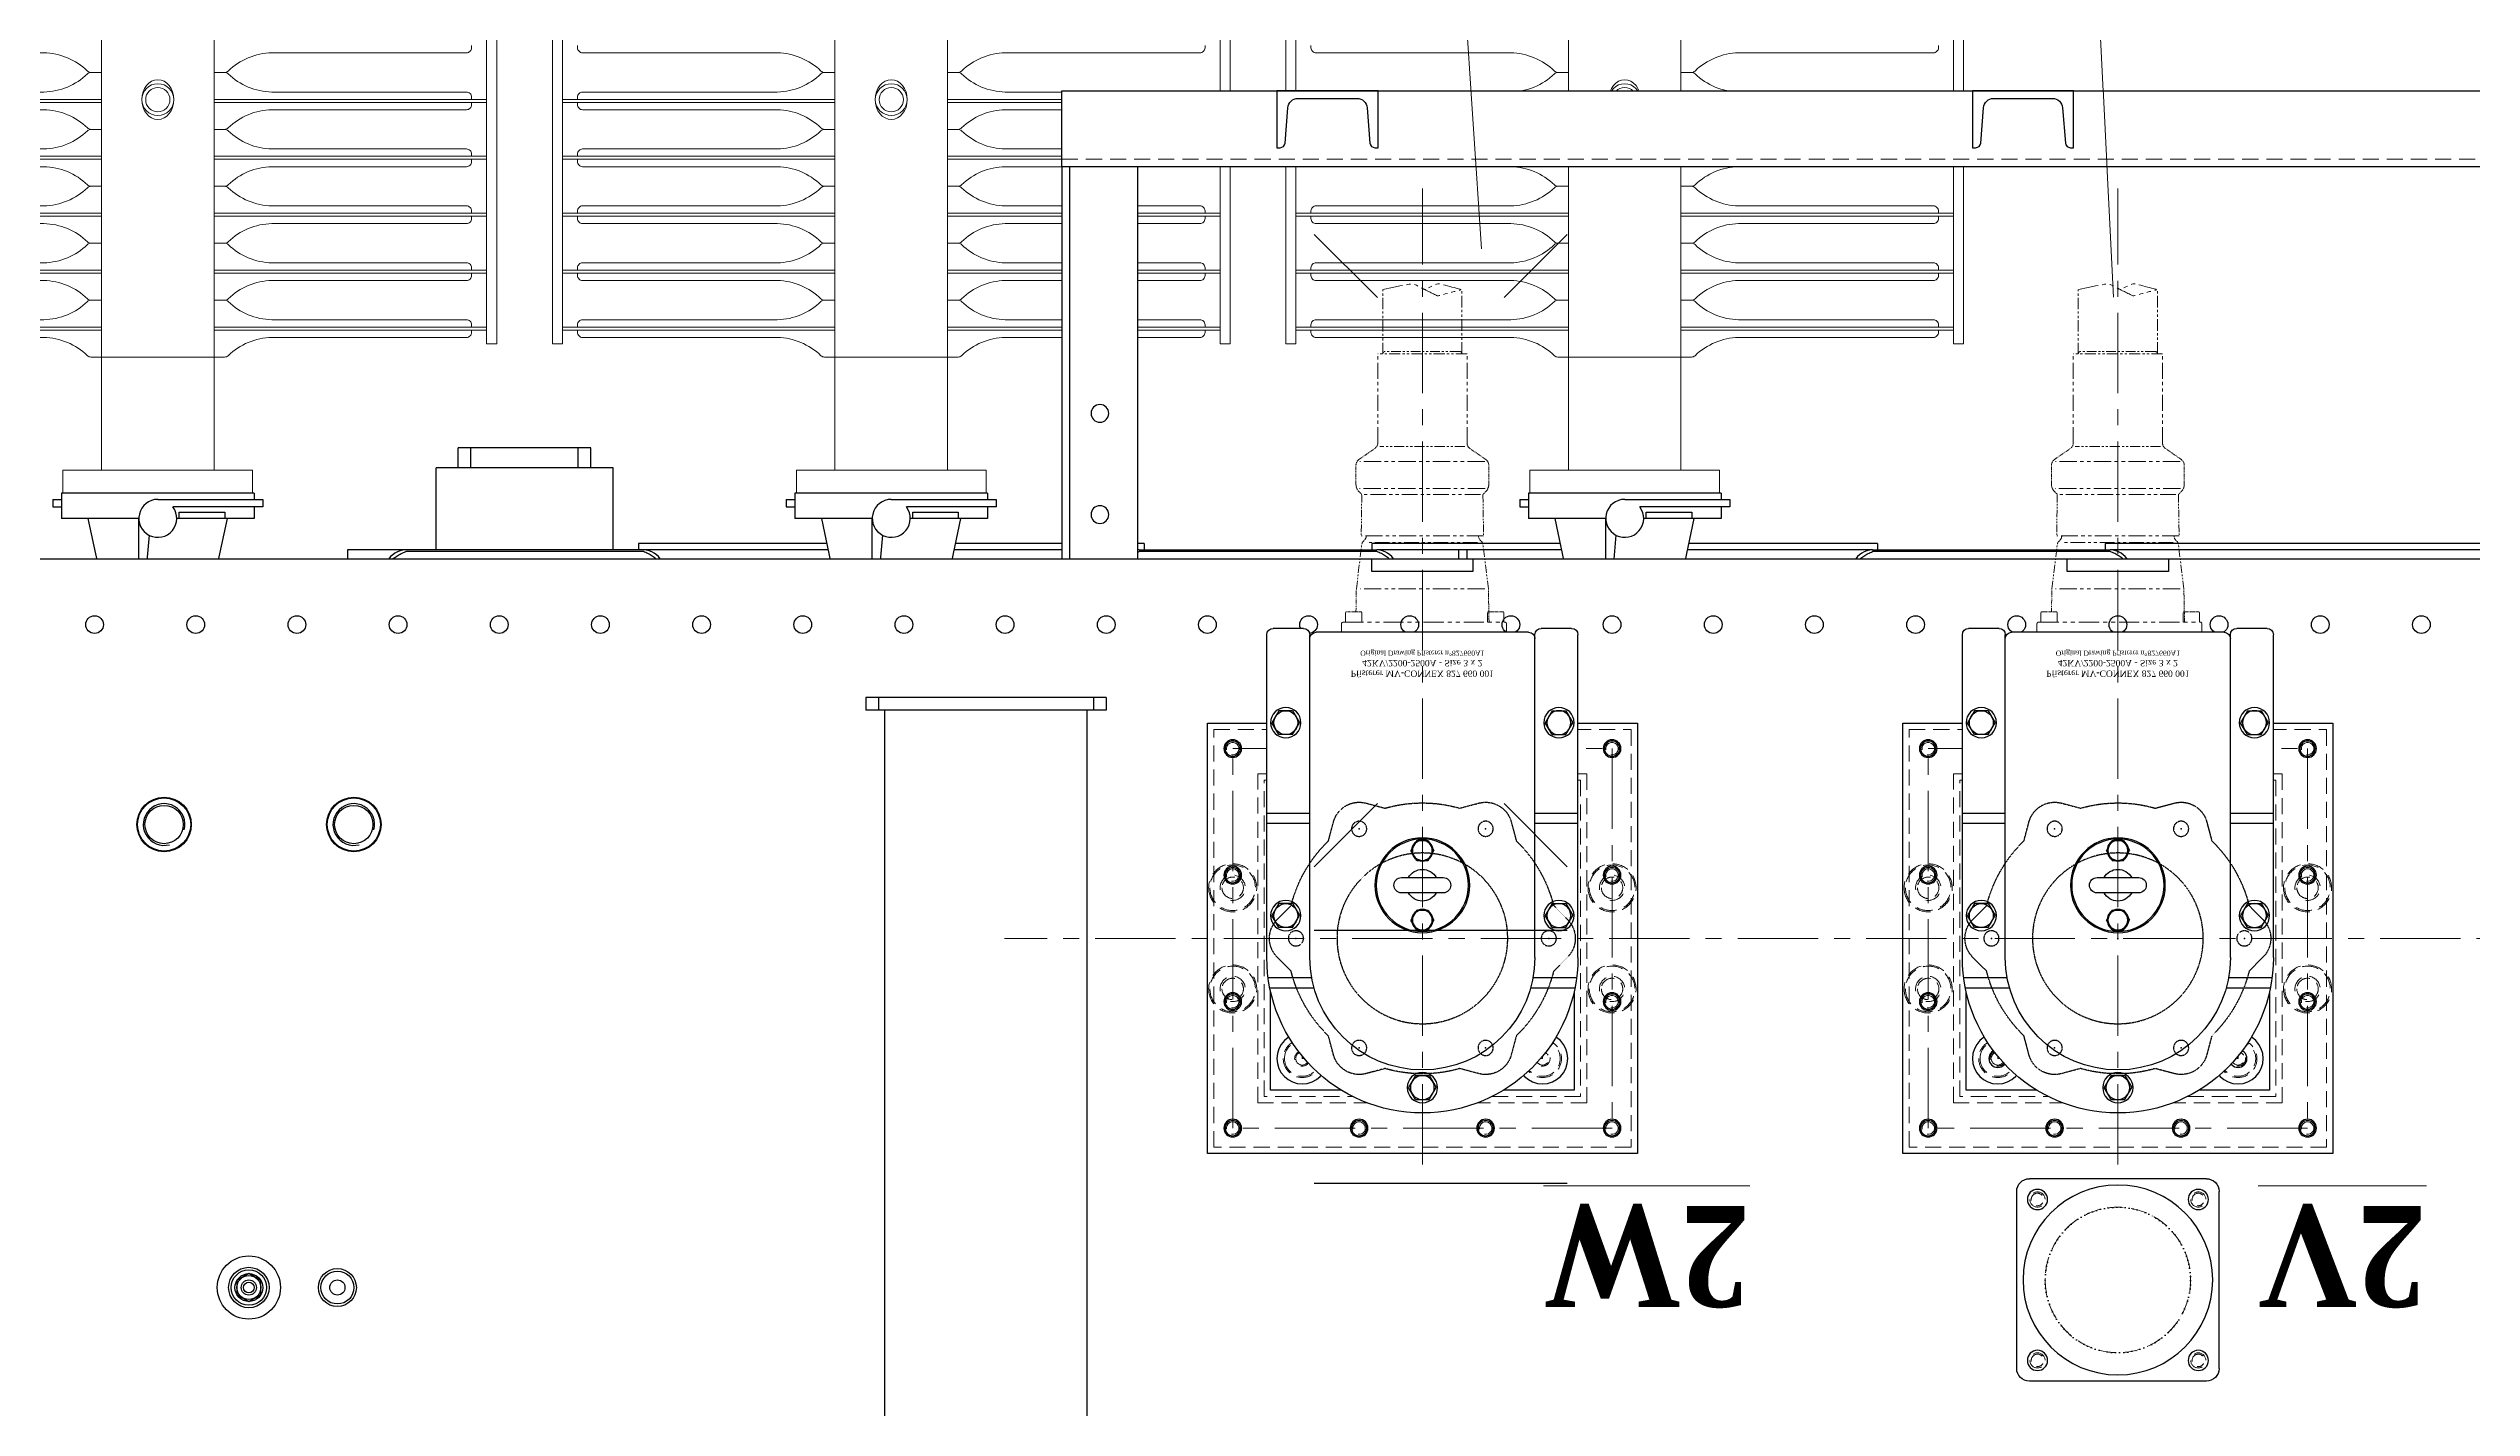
# Model space of a CAD drawing. Header units: inches. Extents: x -406115 to -363140, y -27318 to 35879.
# Drawn here: x -379755 to -377839, y 8743 to 9817 of the extents above; entities that cross this region are included whole.
import ezdxf

# ---------------------------------------------------------------- set-up
doc = ezdxf.new("R2010")
doc.units = ezdxf.units.IN
doc.header["$MEASUREMENT"] = 0
doc.set_wipeout_variables(frame=1)
doc.header["$PDSIZE"] = 5
for name, pattern in [('CENTROX2', [101.6, 63.5, -12.7, 12.7, -12.7]), ('DASHEDX2', [1.5, 1, -0.5]), ('FANTASMA2', [31.75, 15.875, -3.175, 3.175, -3.175, 3.175, -3.175]), ('NASCOSTA', [0.375, 0.25, -0.125]), ('NASCOSTAX2', [19.05, 12.7, -6.35]), ('PUNTO2', [3.175, 0, -3.175])]:
    doc.linetypes.add(name, pattern=pattern)
for name, color, linetype in [('Accessori', 191, 'Continuous'), ('Isolatori BT', 201, 'Continuous'), ('PSZ_Coperchio', 4, 'Continuous'), ('PSZ_Fittings', 210, 'Continuous'), ('STD_Cassa', 7, 'Continuous'), ('STD_Coperchio', 2, 'Continuous')]:
    doc.layers.add(name, color=color, linetype=linetype)
for name, color, linetype, lineweight in [('Assi BT', 190, 'CENTROX2', 5), ('Assi Coperchio', 21, 'CENTROX2', 5), ('Chenar', 7, 'Continuous', 30), ('N_Coperchio', 3, 'NASCOSTAX2', 13), ('N_Fittings', 3, 'NASCOSTAX2', 13), ('N_TA', 41, 'NASCOSTAX2', 13), ('Quote', 3, 'Continuous', 9), ('Radiatori', 140, 'Continuous', 13)]:
    doc.layers.add(name, color=color, linetype=linetype, lineweight=lineweight)
doc.layers.add('Construction', color=252, linetype='Continuous', plot=False)
doc.layers.add('Woods', color=36, linetype='Continuous', plot=False)
doc.styles.add('Accesories List', font='romans.shx', dxfattribs={"width": 0.9})
doc.styles.get("Standard").update_dxf_attribs({"font": 'ARIALN.TTF'})

# ---------------------------------------------------------------- blocks, each defined once
blk = doc.blocks.new('*U234')
for p, q in [((0, -75), (0, 75)), ((0, 75), (18, 75)), ((18, -75), (18, 75)), ((18, 44.5), (1547.5, 44.5)), ((107.5, -44.5), (107.5, 44.5)), ((1547.5, -44.5), (18, -44.5)), ((18, -75), (0, -75))]:
    blk.add_line(p, q)
for points in [[(118, 260), (1537, 260), (1537, 268), (118, 268)], [(118, -260), (1537, -260), (1537, -268), (118, -268)]]:
    blk.add_lwpolyline(points, close=True)
for points in [[(128.8, 44.5), (128.8, 260), (131.2, 260), (131.2, 44.5)], [(173.8, 44.5), (173.8, 260), (176.2, 260), (176.2, 44.5)], [(218.8, 44.5), (218.8, 260), (221.2, 260), (221.2, 44.5)], [(263.8, 44.5), (263.8, 260), (266.2, 260), (266.2, 44.5)], [(308.8, 44.5), (308.8, 260), (311.2, 260), (311.2, 44.5)], [(128.8, -44.5), (128.8, -260), (131.2, -260), (131.2, -44.5)], [(173.8, -44.5), (173.8, -260), (176.2, -260), (176.2, -44.5)], [(218.8, -44.5), (218.8, -260), (221.2, -260), (221.2, -44.5)], [(263.8, -44.5), (263.8, -260), (266.2, -260), (266.2, -44.5)], [(308.8, -44.5), (308.8, -260), (311.2, -260), (311.2, -44.5)]]:
    blk.add_lwpolyline(points)
for points in [[(107.5, 44.5), (107.5, 52.8, -0.194653), (108.6, 55.6, 0.189044), (123, 90.1), (123, 244.1, -0.414214), (127, 248.1), (128.8, 248.1)], [(152.5, 44.5), (152.5, 52.8, 0.194653), (151.4, 55.6, -0.189044), (137, 90.1), (137, 244.1, 0.414214), (133, 248.1), (131.2, 248.1)], [(152.5, 44.5), (152.5, 52.8, -0.194653), (153.6, 55.6, 0.189044), (168, 90.1), (168, 244.1, -0.414214), (172, 248.1), (173.8, 248.1)], [(197.5, 44.5), (197.5, 52.8, 0.194653), (196.4, 55.6, -0.189044), (182, 90.1), (182, 244.1, 0.414214), (178, 248.1), (176.2, 248.1)], [(197.5, 44.5), (197.5, 52.8, -0.194653), (198.6, 55.6, 0.189044), (213, 90.1), (213, 244.1, -0.414214), (217, 248.1), (218.8, 248.1)], [(242.5, 44.5), (242.5, 52.8, 0.194653), (241.4, 55.6, -0.189044), (227, 90.1), (227, 244.1, 0.414214), (223, 248.1), (221.2, 248.1)], [(242.5, 44.5), (242.5, 52.8, -0.194653), (243.6, 55.6, 0.189044), (258, 90.1), (258, 244.1, -0.414214), (262, 248.1), (263.8, 248.1)], [(287.5, 44.5), (287.5, 52.8, 0.194653), (286.4, 55.6, -0.189044), (272, 90.1), (272, 244.1, 0.414214), (268, 248.1), (266.2, 248.1)], [(287.5, 44.5), (287.5, 52.8, -0.194653), (288.6, 55.6, 0.189044), (303, 90.1), (303, 244.1, -0.414214), (307, 248.1), (308.8, 248.1)], [(332.5, 44.5), (332.5, 52.8, 0.194653), (331.4, 55.6, -0.189044), (317, 90.1), (317, 244.1, 0.414214), (313, 248.1), (311.2, 248.1)], [(332.5, 44.5), (332.5, 52.8, -0.194653), (333.6, 55.6, 0.189044), (348, 90.1), (348, 244.1, -0.414214), (352, 248.1), (353.8, 248.1)], [(107.5, -44.5), (107.5, -52.8, 0.194653), (108.6, -55.6, -0.189044), (123, -90.1), (123, -244.1, 0.414214), (127, -248.1), (128.8, -248.1)], [(152.5, -44.5), (152.5, -52.8, -0.194653), (151.4, -55.6, 0.189044), (137, -90.1), (137, -244.1, -0.414214), (133, -248.1), (131.2, -248.1)], [(152.5, -44.5), (152.5, -52.8, 0.194653), (153.6, -55.6, -0.189044), (168, -90.1), (168, -244.1, 0.414214), (172, -248.1), (173.8, -248.1)], [(197.5, -44.5), (197.5, -52.8, -0.194653), (196.4, -55.6, 0.189044), (182, -90.1), (182, -244.1, -0.414214), (178, -248.1), (176.2, -248.1)], [(197.5, -44.5), (197.5, -52.8, 0.194653), (198.6, -55.6, -0.189044), (213, -90.1), (213, -244.1, 0.414214), (217, -248.1), (218.8, -248.1)], [(242.5, -44.5), (242.5, -52.8, -0.194653), (241.4, -55.6, 0.189044), (227, -90.1), (227, -244.1, -0.414214), (223, -248.1), (221.2, -248.1)], [(242.5, -44.5), (242.5, -52.8, 0.194653), (243.6, -55.6, -0.189044), (258, -90.1), (258, -244.1, 0.414214), (262, -248.1), (263.8, -248.1)], [(287.5, -44.5), (287.5, -52.8, -0.194653), (286.4, -55.6, 0.189044), (272, -90.1), (272, -244.1, -0.414214), (268, -248.1), (266.2, -248.1)], [(287.5, -44.5), (287.5, -52.8, 0.194653), (288.6, -55.6, -0.189044), (303, -90.1), (303, -244.1, 0.414214), (307, -248.1), (308.8, -248.1)], [(332.5, -44.5), (332.5, -52.8, -0.194653), (331.4, -55.6, 0.189044), (317, -90.1), (317, -244.1, -0.414214), (313, -248.1), (311.2, -248.1)], [(332.5, -44.5), (332.5, -52.8, 0.194653), (333.6, -55.6, -0.189044), (348, -90.1), (348, -244.1, 0.414214), (352, -248.1), (353.8, -248.1)]]:
    blk.add_lwpolyline(points, format="xyb")
for radius in [12.6, 9.6]:
    blk.add_circle((311, 0), radius)
blk.add_ellipse((311, 0), major_axis=(15.7, 0), ratio=0.806492)
blk = doc.blocks.new('ETI SM2-S Sup')
for p, q in [((-70, 80), (70, 80)), ((-80, -70), (-80, 70)), ((80, -70), (80, 70)), ((-70, -80), (70, -80))]:
    blk.add_line(p, q)
for centre, radius in [((0, 0), 75), ((-63.6, 63.6), 8), ((63.6, 63.6), 8), ((-63.6, -63.6), 8), ((63.6, -63.6), 8)]:
    blk.add_circle(centre, radius)
at = {"linetype": 'PUNTO2'}
blk.add_circle((0, 0), 57.5, dxfattribs=at)
for centre, start, end in [((-70, 70), 90, 180), ((70, 70), 0, 90), ((-70, -70), 180, 270), ((70, -70), 270, 0)]:
    blk.add_arc(centre, 10, start, end)
blk = doc.blocks.new('*U202')
blk.add_circle((0, 0), 6)
at = {"lineweight": 9}
blk.add_arc((0, 0), 4.93, 350, 280, dxfattribs=at)
blk = doc.blocks.new('ETI SM2-S Junction')
blk.add_circle((0, 0), 57.5)
for p in [(-63.6, 63.6), (63.6, 63.6), (-63.6, -63.6), (63.6, -63.6)]:
    blk.add_blockref('*U202', p)
blk = doc.blocks.new('*U208')
for centre, radius in [((-50, 86.6), 6), ((50, 86.6), 6), ((0, 0), 67.5), ((-100, 0), 6), ((100, 0), 6), ((-50, -86.6), 6), ((50, -86.6), 6)]:
    blk.add_circle(centre, radius)
at = {"lineweight": 9}
for centre in [(-50, 86.6), (50, 86.6), (-100, 0), (100, 0), (-50, -86.6), (50, -86.6)]:
    blk.add_arc(centre, 4.93, 350, 280, dxfattribs=at)
blk = doc.blocks.new('Notolino 1LIT011865DXE Sup')
for radius in [15, 5.15]:
    blk.add_circle((0, 0), radius)
at = {"lineweight": 13}
blk.add_circle((0, 0), 14, dxfattribs=at)
at = {"lineweight": 9}
blk.add_arc((0, 0), 6, 350, 280, dxfattribs=at)
blk = doc.blocks.new('Notolino 1LBA003620DXX Sup')
for radius in [19, 18, 8.47]:
    blk.add_circle((0, 0), radius)
at = {"lineweight": 9}
blk.add_arc((0, 0), 10, 350, 280, dxfattribs=at)
blk = doc.blocks.new('Testa Vite Esagonale M1 SUPERIORE')
for p, q in [((-0.79, 0.45), (0, 0.91)), ((-0.79, -0.45), (-0.79, 0.45)), ((0.79, 0.45), (0, 0.91)), ((0.79, -0.45), (0.79, 0.45)), ((-0.79, -0.45), (0, -0.91)), ((0.79, -0.45), (0, -0.91))]:
    blk.add_line(p, q)
blk.add_circle((0, 0), 0.787)
blk = doc.blocks.new('*U213')
at = {"linetype": 'FANTASMA2', "lineweight": 5, "ltscale": 0.5778}
blk.add_line((-31.3, 462), (-31.3, 512.8), dxfattribs=at)
at = {"linetype": 'FANTASMA2', "lineweight": 5, "ltscale": 0.5576}
blk.add_line((31.3, 462), (31.3, 512.7), dxfattribs=at)
at = {"linetype": 'FANTASMA2', "lineweight": 5, "ltscale": 0.5538}
blk.add_line((-35.3, 462), (35.3, 462), dxfattribs=at)
at = {"linetype": 'FANTASMA2', "lineweight": 5, "ltscale": 0.8006}
for p, q in [((-35.3, 391.5), (-35.3, 462)), ((35.3, 391.5), (35.3, 462))]:
    blk.add_line(p, q, dxfattribs=at)
at = {"linetype": 'FANTASMA2', "lineweight": 5, "ltscale": 0.4856}
blk.add_line((-29.3, 464), (29.3, 464), dxfattribs=at)
at = {"linetype": 'FANTASMA2', "lineweight": 5, "ltscale": 0.1772}
for p, q in [((-50.2, 378.5), (-37.4, 387.4)), ((50.2, 378.5), (37.4, 387.4))]:
    blk.add_line(p, q, dxfattribs=at)
at = {"linetype": 'FANTASMA2', "lineweight": 5, "ltscale": 0.5043}
blk.add_line((-33.7, 388.9), (33.7, 388.9), dxfattribs=at)
at = {"linetype": 'FANTASMA2', "lineweight": 5, "ltscale": 0.1722}
for p, q in [((-52.5, 358.8), (-52.5, 374)), ((52.5, 358.8), (52.5, 374))]:
    blk.add_line(p, q, dxfattribs=at)
at = {"linetype": 'FANTASMA2', "lineweight": 5, "ltscale": 0.8594}
blk.add_line((-49.3, 376.9), (49.4, 376.9), dxfattribs=at)
at = {"linetype": 'FANTASMA2', "lineweight": 5, "ltscale": 0.0323}
for p, q in [((-48.1, 351.2), (-50.2, 353.2)), ((48.1, 351.2), (50.2, 353.2))]:
    blk.add_line(p, q, dxfattribs=at)
at = {"linetype": 'FANTASMA2', "lineweight": 5, "ltscale": 0.8654}
blk.add_line((-49.6, 355.5), (49.6, 355.5), dxfattribs=at)
at = {"linetype": 'FANTASMA2', "lineweight": 5, "ltscale": 0.3677}
for p, q in [((-47.9, 350.4), (-48.4, 318.1)), ((47.9, 350.4), (48.4, 318.1))]:
    blk.add_line(p, q, dxfattribs=at)
at = {"linetype": 'FANTASMA2', "lineweight": 5, "ltscale": 0.7825}
blk.add_line((-45.9, 350.9), (45.9, 350.9), dxfattribs=at)
at = {"linetype": 'FANTASMA2', "lineweight": 5, "ltscale": 0.4039}
for p, q in [((-52.2, 276.2), (-47.9, 311.5)), ((52.2, 276.2), (47.9, 311.5))]:
    blk.add_line(p, q, dxfattribs=at)
at = {"linetype": 'FANTASMA2', "lineweight": 5, "ltscale": 0.8396}
blk.add_line((-48.4, 318.1), (48.4, 318.1), dxfattribs=at)
at = {"linetype": 'FANTASMA2', "lineweight": 5, "ltscale": 0.0132}
for p, q in [((-46.7, 313.8), (-45.9, 314.6)), ((46.7, 313.8), (45.9, 314.6))]:
    blk.add_line(p, q, dxfattribs=at)
at = {"linetype": 'FANTASMA2', "lineweight": 5, "ltscale": 0.7309}
blk.add_line((-43.7, 312.9), (43.7, 312.9), dxfattribs=at)
at = {"linetype": 'FANTASMA2', "lineweight": 5, "ltscale": 0.8589}
blk.add_line((-49.3, 276.2), (49.3, 276.2), dxfattribs=at)
at = {"linetype": 'FANTASMA2', "lineweight": 5, "ltscale": 0.2072}
blk.add_line((52.5, 258), (52.2, 276.2), dxfattribs=at)
at = {"linetype": 'FANTASMA2', "lineweight": 5, "ltscale": 0.1364}
for p, q in [((-64, 258), (-52, 258)), ((48.4, 258), (60.4, 258))]:
    blk.add_line(p, q, dxfattribs=at)
at = {"linetype": 'FANTASMA2', "lineweight": 5, "flags": 128}
blk.add_lwpolyline([(31.2, 512.8), (23.5, 514.4), (17.7, 515.7), (13.4, 516.5), (10.5, 517), (8.6, 517.3), (7.5, 517.3), (6.7, 517.2), (6.2, 516.9), (5.5, 516.6), (4.7, 516.2), (3.8, 515.7), (2.9, 515.3), (1.9, 514.8), (1.1, 514.4), (0.3, 514), (-0.4, 513.6), (-1, 513.3), (-1.4, 513.1), (-1.8, 512.9), (-2.1, 512.8), (-2.4, 512.6), (-2.7, 512.4), (-3.2, 512.2), (-3.7, 511.9), (-4.4, 511.6), (-5.2, 511.2), (-6.1, 510.7), (-7, 510.3), (-7.9, 509.8), (-8.8, 509.4), (-9.6, 509), (-10.3, 508.6), (-10.9, 508.3), (-11.3, 508.1), (-11.7, 508), (-12.1, 508), (-12.7, 508), (-13.3, 508.1), (-14.1, 508.3), (-15.2, 508.6), (-16.5, 509), (-18.1, 509.4), (-19.8, 509.8), (-21.6, 510.3), (-23.4, 510.7), (-25.1, 511.2), (-26.7, 511.6), (-28.1, 511.9), (-29.1, 512.2), (-29.9, 512.4), (-30.3, 512.6), (-30.5, 512.8), (-30.3, 512.9), (-29.9, 513.1), (-29.1, 513.3), (-28.1, 513.6), (-26.7, 514), (-25.1, 514.4), (-23.4, 514.8), (-21.6, 515.3), (-19.8, 515.7), (-18.1, 516.2), (-16.5, 516.6), (-15.2, 516.9), (-14.1, 517.2), (-13.2, 517.3), (-12.2, 517.3), (-11.1, 517), (-9.7, 516.5), (-7.8, 515.7), (-5.3, 514.4), (-2.1, 512.8)], dxfattribs=at)
at = {"linetype": 'FANTASMA2', "lineweight": 5, "ltscale": 0.1071}
for centre, start, end in [((-29.3, 462), 90, 180), ((29.3, 462), 0, 90)]:
    blk.add_arc(centre, 2, start, end, dxfattribs=at)
at = {"linetype": 'FANTASMA2', "lineweight": 5, "ltscale": 0.0545}
for centre, start, end in [((-40.3, 391.5), 305.0001, 0.0001), ((40.3, 391.5), 180, 235)]:
    blk.add_arc(centre, 5, start, end, dxfattribs=at)
at = {"linetype": 'FANTASMA2', "lineweight": 5, "ltscale": 0.06}
for centre, start, end in [((-47, 374), 125, 180), ((47, 374), 0, 55)]:
    blk.add_arc(centre, 5.5, start, end, dxfattribs=at)
at = {"linetype": 'FANTASMA2', "lineweight": 5, "ltscale": 0.0714}
for centre, start, end in [((-44.5, 358.8), 180, 225), ((44.5, 358.8), 315, 0)]:
    blk.add_arc(centre, 8, start, end, dxfattribs=at)
at = {"linetype": 'FANTASMA2', "lineweight": 5, "ltscale": 0.0091}
for centre, start, end in [((-48.9, 350.5), 358.9583, 44.9999), ((48.9, 350.5), 135.0001, 181.0417)]:
    blk.add_arc(centre, 1, start, end, dxfattribs=at)
at = {"linetype": 'FANTASMA2', "lineweight": 5, "ltscale": 0.0301}
for centre, start, end in [((-43.9, 311), 135, 173), ((43.9, 311), 7, 45)]:
    blk.add_arc(centre, 4, start, end, dxfattribs=at)
at = {"linetype": 'FANTASMA2', "lineweight": 5, "ltscale": 0.0436}
for centre, start, end in [((-49.4, 318.2), 315.0001, 358.9584), ((49.4, 318.2), 181.0416, 224.9999)]:
    blk.add_arc(centre, 5, start, end, dxfattribs=at)
at = {"linetype": 'FANTASMA2', "lineweight": 5, "ltscale": 0.0089}
for centre, start, end in [((-64, 257.5), 90, 180), ((-52, 257.5), 0, 90), ((48.4, 257.5), 90, 180), ((60.4, 257.5), 0, 90)]:
    blk.add_arc(centre, 0.5, start, end, dxfattribs=at)
blk.add_wipeout([(123, -15), (123, 240), (121.5, 243.5), (118, 245), (94, 245), (90.4, 243.5), (89, 240), (89, 237), (87.5, 240.5), (85.2, 241.8), (84, 242), (-84, 242), (-86.5, 241.3), (-87.5, 240.5), (-88.8, 238.3), (-89, 237), (-89, 240), (-89.6, 242.5), (-90.4, 243.5), (-92.7, 244.8), (-94, 245), (-118, 245), (-120.5, 244.3), (-121.5, 243.5), (-122.8, 241.3), (-123, 240), (-123, -15), (-122, -30.4), (-119.1, -45.6), (-114.4, -60.3), (-107.8, -74.3), (-99.5, -87.3), (-89.7, -99.2), (-78.4, -109.8), (-65.9, -118.9), (-52.4, -126.3), (-38, -132), (-23, -135.8), (-7.7, -137.8), (7.7, -137.8), (23, -135.8), (38, -132), (52.4, -126.3), (65.9, -118.9), (78.4, -109.8), (89.7, -99.2), (99.5, -87.3), (107.8, -74.3), (114.4, -60.3), (119.1, -45.6), (122, -30.4)])
at = {"linetype": 'FANTASMA2', "lineweight": 5, "ltscale": 0.2072}
blk.add_line((-52.7, 250), (-52.2, 276.2), dxfattribs=at)
at = {"linetype": 'FANTASMA2', "lineweight": 5}
blk.add_line((62.5, 250), (-65, 250), dxfattribs=at)
blk.add_line((62.5, 250), (-65, 250), dxfattribs=at)
at = {"linetype": 'FANTASMA2', "lineweight": 5, "ltscale": 0.085}
for p, q in [((-64.5, 257.5), (-64.5, 250)), ((47.9, 257.5), (47.9, 250))]:
    blk.add_line(p, q, dxfattribs=at)
at = {"linetype": 'FANTASMA2', "lineweight": 5, "ltscale": 0.0852}
for p, q in [((-51.5, 250), (-51.5, 257.5)), ((60.9, 250), (60.9, 257.5))]:
    blk.add_line(p, q, dxfattribs=at)
for p, q in [((-123, -15), (-123, 240)), ((-118, 245), (-94, 245)), ((-89, -15), (-89, 240)), ((-84, 242), (84, 242)), ((89, -15), (89, 240)), ((94, 245), (118, 245)), ((123, -15), (123, 240)), ((-89, 99), (-123, 99)), ((123, 99), (89, 99)), ((-89, 91), (-123, 91)), ((123, 91), (89, 91)), ((-87.5, -31), (-122, -31)), ((122, -31), (87.5, -31)), ((-85.7, -39), (-120.6, -39)), ((120.6, -39), (85.7, -39))]:
    blk.add_line(p, q)
at = {"linetype": 'FANTASMA2', "lineweight": 5, "ltscale": 0.0739}
for p, q in [((-66.5, 242), (-66.5, 248.5)), ((-66.5, 242), (-66.5, 248.5)), ((64, 242), (64, 248.5))]:
    blk.add_line(p, q, dxfattribs=at)
at = {"linetype": 'FANTASMA2', "lineweight": 5, "ltscale": 0.0398}
blk.add_line((64, 245), (64, 248.5), dxfattribs=at)
blk.add_lwpolyline([(16.5, 48), (-16.5, 48, 1), (-16.5, 36), (16.5, 36, 1), (16.5, 48)], format="xyb", close=True)
for centre, radius in [((-108, 170.5), 12), ((108, 170.5), 12), ((0, 42), 37.5), ((0, 42), 36.5), ((0, 69.5), 8.5), ((-108, 18), 12), ((0, 14.5), 8.5), ((108, 18), 12), ((0, -118), 12)]:
    blk.add_circle(centre, radius)
at = {"linetype": 'FANTASMA2', "lineweight": 5, "ltscale": 0.0803}
for centre, start, end in [((-65, 248.5), 90, 180), ((62.5, 248.5), 0, 90)]:
    blk.add_arc(centre, 1.5, start, end, dxfattribs=at)
at = {"linetype": 'FANTASMA2', "lineweight": 5, "ltscale": 0.0268}
for centre, start, end in [((-65, 248.5), 90, 180), ((62.5, 248.5), 0, 90)]:
    blk.add_arc(centre, 1.5, start, end, dxfattribs=at)
for centre, radius, start, end in [((-118, 240), 5, 90, 180), ((-94, 240), 5, 0, 90), ((-84, 237), 5, 90, 180), ((84, 237), 5, 0, 90), ((94, 240), 5, 90, 180), ((118, 240), 5, 0, 90), ((0, 42), 12.5, 28.6854, 151.3146), ((0, 42), 12.5, 208.6854, 331.3146), ((0, -15), 123, 180, 0), ((0, -15), 89, 180, 0)]:
    blk.add_arc(centre, radius, start, end)
blk.add_point((0, 242))
at = {"layer": 'Construction', "linetype": 'NASCOSTA', "flags": 128}
blk.add_lwpolyline([(74.3, 77), (70.3, 92, 0.414214), (44.6, 106.9), (29.5, 102.9, 0.140598), (-29.5, 102.9), (-44.6, 106.9, 0.414214), (-70.3, 92), (-74.3, 77, 0.140598), (-103.8, 25.9), (-114.8, 14.8, 0.414214), (-114.8, -14.8), (-103.8, -25.9, 0.140598), (-74.3, -77), (-70.3, -92, 0.414214), (-44.6, -106.9), (-29.5, -102.9, 0.140598), (29.5, -102.9), (44.6, -106.9, 0.414214), (70.3, -92), (74.3, -77, 0.140598), (103.8, -25.9), (114.8, -14.8, 0.414214), (114.8, 14.8), (103.8, 25.9, 0.140598)], format="xyb", close=True, dxfattribs=at)
at = {"layer": 'Construction', "linetype": 'NASCOSTA'}
for centre, radius in [((-50, 86.6), 6), ((50, 86.6), 6), ((0, 0), 67.5), ((-100, 0), 6), ((100, 0), 6), ((-50, -86.6), 6), ((50, -86.6), 6)]:
    blk.add_circle(centre, radius, dxfattribs=at)
at = {"layer": 'Construction'}
for p in [(-50, 86.6), (50, 86.6), (0, 0), (-100, 0), (100, 0), (-50, -86.6), (50, -86.6)]:
    blk.add_point(p, dxfattribs=at)
for p, xscale, yscale, zscale, rotation in [((-108, 170.5), 12, 12, 12, 90.00000000000001), ((108, 170.5), -12, 12, 12, 270), ((0, 69.5), 10, 10, 10, 90.00000000000001), ((-108, 18), 12, 12, 12, 90.00000000000001), ((0, 14.5), 10, 10, 10, 90.00000000000001), ((108, 18), -12, 12, 12, 270), ((0, -118), 12, 12, 12, 90.00000000000001)]:
    blk.add_blockref('Testa Vite Esagonale M1 SUPERIORE', p, dxfattribs=dict(xscale=xscale, yscale=yscale, zscale=zscale, rotation=rotation))
at = {"layer": 'Construction', "insert": (0, 217.7), "char_height": 6, "width": 113.812, "attachment_point": 5, "rotation": 180}
blk.add_mtext('{\\fTimes New Roman|b0|i0|c0|p18;\\H0.83333x;Pfisterer MV-CONNEX 827 660 001\\P\\H1x;42KV/2200-2500A - Size 3 x 2\\P\\H0.8x;Original Drawing Pfisterer n°827660A1 }', dxfattribs=at)
blk = doc.blocks.new('Pfisterer Assembly  2V Sup')
at = {"layer": 'Assi Coperchio'}
for points in [[(-150, -150), (150, -150), (150, 150), (-150, 150)], [(-95, -95), (95, -95), (95, 95), (-95, 95)]]:
    blk.add_lwpolyline(points, close=True, dxfattribs=at)
at = {"layer": 'N_Coperchio'}
for points in [[(-165, -165), (165, -165), (165, 165), (-165, 165)], [(-130, -130), (130, -130), (130, 130), (-130, 130)], [(-125, -125), (125, -125), (125, 125), (-125, 125)], [(-125, -125), (125, -125), (125, 125), (-125, 125)]]:
    blk.add_lwpolyline(points, close=True, dxfattribs=at)
at = {"layer": 'N_TA'}
for radius in [115, 80]:
    blk.add_circle((0, 0), radius, dxfattribs=at)
at = {"layer": 'PSZ_Coperchio'}
blk.add_lwpolyline([(-170, -170), (170, -170), (170, 170), (-170, 170), (-170, -170)], dxfattribs=at)
for centre in [(-150, 150), (-50, 150), (50, 150), (150, 150), (-150, 50), (150, 50), (-150, -50), (150, -50), (-150, -150), (-50, -150), (50, -150), (150, -150)]:
    blk.add_circle(centre, 7, dxfattribs=at)
at = {"layer": 'Woods'}
blk.add_lwpolyline([(-120, -120), (120, -120), (120, 120), (-120, 120)], close=True, dxfattribs=at)
blk.add_lwpolyline([(-120, -120), (120, -120), (120, 120), (-120, 120)], close=True, dxfattribs=at)
for centre, radius in [((-95, 95), 20), ((95, 95), 20), ((-95, 95), 7), ((95, 95), 7), ((0, 0), 67.5), ((0, 0), 67.5), ((-95, -95), 20), ((95, -95), 20), ((-95, -95), 7), ((95, -95), 7)]:
    blk.add_circle(centre, radius, dxfattribs=at)
at = {"layer": 'N_Coperchio'}
for name, p in [('Notolino 1LIT011865DXE Sup', (-95, 95)), ('Notolino 1LIT011865DXE Sup', (95, 95)), ('Notolino 1LBA003620DXX Sup', (-150, 40)), ('Notolino 1LBA003620DXX Sup', (150, 40)), ('Notolino 1LBA003620DXX Sup', (-150, -40)), ('Notolino 1LBA003620DXX Sup', (150, -40)), ('Notolino 1LIT011865DXE Sup', (-95, -95)), ('Notolino 1LIT011865DXE Sup', (95, -95))]:
    blk.add_blockref(name, p, dxfattribs=at)
at = {"layer": 'PSZ_Coperchio'}
for name, p in [('*U202', (-150, 150)), ('*U202', (-50, 150)), ('*U202', (50, 150)), ('*U202', (150, 150)), ('*U208', (0, 0)), ('*U202', (-150, 50)), ('*U202', (150, 50)), ('*U202', (-150, -50)), ('*U202', (150, -50)), ('*U202', (-150, -150)), ('*U202', (-50, -150)), ('*U202', (50, -150)), ('*U202', (150, -150))]:
    blk.add_blockref(name, p, dxfattribs=at)
at = {"layer": 'Isolatori BT'}
blk.add_blockref('*U213', (0, 0), dxfattribs=at)
blk = doc.blocks.new('Pfisterer Assembly  2U-2W Sup')
at = {"layer": 'Assi Coperchio'}
for points in [[(-150, -150), (150, -150), (150, 150), (-150, 150)], [(-95, -95), (95, -95), (95, 95), (-95, 95)]]:
    blk.add_lwpolyline(points, close=True, dxfattribs=at)
at = {"layer": 'N_Coperchio'}
for points in [[(-165, -165), (165, -165), (165, 165), (-165, 165)], [(-130, -130), (130, -130), (130, 130), (-130, 130)], [(-125, -125), (125, -125), (125, 125), (-125, 125)], [(-125, -125), (125, -125), (125, 125), (-125, 125)]]:
    blk.add_lwpolyline(points, close=True, dxfattribs=at)
at = {"layer": 'PSZ_Coperchio'}
blk.add_lwpolyline([(-170, -170), (170, -170), (170, 170), (-170, 170), (-170, -170)], dxfattribs=at)
for centre in [(-150, 150), (-50, 150), (50, 150), (150, 150), (-150, 50), (150, 50), (-150, -50), (150, -50), (-150, -150), (-50, -150), (50, -150), (150, -150)]:
    blk.add_circle(centre, 7, dxfattribs=at)
at = {"layer": 'Woods'}
blk.add_lwpolyline([(-120, -120), (120, -120), (120, 120), (-120, 120)], close=True, dxfattribs=at)
for centre, radius in [((-95, 95), 20), ((95, 95), 20), ((0, 0), 67.5), ((-95, -95), 20), ((95, -95), 20)]:
    blk.add_circle(centre, radius, dxfattribs=at)
at = {"layer": 'N_Coperchio'}
for name, p in [('Notolino 1LIT011865DXE Sup', (-95, 95)), ('Notolino 1LIT011865DXE Sup', (95, 95)), ('Notolino 1LBA003620DXX Sup', (-150, 40)), ('Notolino 1LBA003620DXX Sup', (150, 40)), ('Notolino 1LBA003620DXX Sup', (-150, -40)), ('Notolino 1LBA003620DXX Sup', (150, -40)), ('Notolino 1LIT011865DXE Sup', (-95, -95)), ('Notolino 1LIT011865DXE Sup', (95, -95))]:
    blk.add_blockref(name, p, dxfattribs=at)
at = {"layer": 'PSZ_Coperchio'}
for name, p in [('*U202', (-150, 150)), ('*U202', (-50, 150)), ('*U202', (50, 150)), ('*U202', (150, 150)), ('*U208', (0, 0)), ('*U202', (-150, 50)), ('*U202', (150, 50)), ('*U202', (-150, -50)), ('*U202', (150, -50)), ('*U202', (-150, -150)), ('*U202', (-50, -150)), ('*U202', (50, -150)), ('*U202', (150, -150))]:
    blk.add_blockref(name, p, dxfattribs=at)
at = {"layer": 'Isolatori BT'}
blk.add_blockref('*U213', (0, 0), dxfattribs=at)
blk = doc.blocks.new('PF Cab. Sup. Junct. 1LIT011478DLX Sup')
blk.add_wipeout([(-30, 150), (30, 150), (30, 0), (-30, 0)])
blk.add_lwpolyline([(-30, 150), (30, 150), (30, 0), (-30, 0)], close=True)
for centre in [(0, 115), (0, 35)]:
    blk.add_circle(centre, 7)
at = {"layer": 'Construction', "insert": (0, 5.2), "char_height": 3, "width": 47.575, "attachment_point": 5}
blk.add_mtext('{\\fTimes New Roman|b0|i0|c0|p18;Art.n° 1LIT011478DLX}', dxfattribs=at)
blk = doc.blocks.new('Pfisterer cable Support from DRW 1LIT702515DFX  Sup')
blk.add_wipeout([(0, 370), (1670, 370), (1670, 0), (1610, 0), (1610, 310), (60, 310), (60, 0), (0, 0)])
for p, q in [((6, 310), (6, 0)), ((1664, 310), (1664, 0))]:
    blk.add_line(p, q)
for points in [[(0, 310), (1670, 310), (1670, 370), (0, 370)], [(0, 0), (60, 0), (60, 310), (0, 310)], [(1670, 0), (1610, 0), (1610, 310), (1670, 310)]]:
    blk.add_lwpolyline(points, close=True)
for points in [[(400, 325), (397.5, 325, -0.39104), (393.5, 328.7), (391.3, 356.6, 0.39104), (383.3, 364), (336.7, 364, 0.39104), (328.7, 356.6), (326.5, 328.7, -0.39104), (322.5, 325), (320, 325), (320, 370), (400, 370)], [(950, 325), (947.5, 325, -0.39104), (943.5, 328.7), (941.3, 356.6, 0.39104), (933.3, 364), (886.7, 364, 0.39104), (878.7, 356.6), (876.5, 328.7, -0.39104), (872.5, 325), (870, 325), (870, 370), (950, 370)], [(1500, 325), (1497.5, 325, -0.39104), (1493.5, 328.7), (1491.3, 356.6, 0.39104), (1483.3, 364), (1436.7, 364, 0.39104), (1428.7, 356.6), (1426.5, 328.7, -0.39104), (1422.5, 325), (1420, 325), (1420, 370), (1500, 370)]]:
    blk.add_lwpolyline(points, format="xyb", close=True)
for centre in [(30, 115), (1640, 115), (30, 35), (1640, 35)]:
    blk.add_circle(centre, 7)
at = {"layer": 'N_Fittings'}
blk.add_line((0, 316), (1670, 316), dxfattribs=at)

msp = doc.modelspace()

# ---------------------------------------------------------------- linework, layer by layer
at = {"layer": 'STD_Cassa'}
for p, q in [((-379430.868, 9485.799), (-379448.368, 9485.799)), ((-379448.368, 9420.799), (-379448.368, 9485.799)), ((-379325.868, 9501.674), (-379430.868, 9501.674)), ((-379430.868, 9485.799), (-379430.868, 9501.674)), ((-379325.868, 9485.799), (-379430.868, 9485.799)), ((-379420.868, 9485.799), (-379420.868, 9501.674)), ((-379335.868, 9485.799), (-379335.868, 9501.674)), ((-379325.868, 9485.799), (-379325.868, 9501.674)), ((-379308.368, 9485.799), (-379325.868, 9485.799)), ((-379308.368, 9420.799), (-379308.368, 9485.799)), ((-379592.168, 9465.799), (-379744.568, 9465.799)), ((-379744.568, 9465.799), (-379744.568, 9445.799)), ((-379592.168, 9465.799), (-379592.168, 9460.799)), ((-379012.168, 9465.799), (-379164.568, 9465.799)), ((-379164.568, 9465.799), (-379164.568, 9445.799)), ((-379012.168, 9465.799), (-379012.168, 9460.799)), ((-378584.568, 9465.799), (-378584.568, 9445.799)), ((-378432.168, 9465.799), (-378584.568, 9465.799)), ((-378432.168, 9465.799), (-378432.168, 9460.799)), ((-379751.368, 9460.799), (-379744.568, 9460.799)), ((-379751.368, 9460.799), (-379751.368, 9454.799)), ((-379751.368, 9454.799), (-379744.568, 9454.799)), ((-379668.368, 9460.799), (-379585.368, 9460.799)), ((-379585.368, 9454.799), (-379656.368, 9454.799)), ((-379651.368, 9450.799), (-379615.368, 9450.799)), ((-379651.368, 9445.799), (-379651.368, 9450.799)), ((-379615.368, 9450.799), (-379615.368, 9445.799)), ((-379592.168, 9454.799), (-379592.168, 9445.799)), ((-379585.368, 9460.799), (-379585.368, 9454.799)), ((-379171.368, 9460.799), (-379164.568, 9460.799)), ((-379171.368, 9460.799), (-379171.368, 9454.799)), ((-379171.368, 9454.799), (-379164.568, 9454.799)), ((-379088.368, 9460.799), (-379005.368, 9460.799)), ((-379005.368, 9454.799), (-379076.368, 9454.799)), ((-379071.368, 9450.799), (-379035.368, 9450.799)), ((-379071.368, 9445.799), (-379071.368, 9450.799)), ((-379035.368, 9450.799), (-379035.368, 9445.799)), ((-379012.168, 9454.799), (-379012.168, 9445.799)), ((-379005.368, 9460.799), (-379005.368, 9454.799)), ((-378591.368, 9460.799), (-378591.368, 9454.799)), ((-378591.368, 9460.799), (-378584.568, 9460.799)), ((-378591.368, 9454.799), (-378584.568, 9454.799)), ((-378508.368, 9460.799), (-378425.368, 9460.799)), ((-378425.368, 9454.799), (-378496.368, 9454.799)), ((-378491.368, 9445.799), (-378491.368, 9450.799)), ((-378491.368, 9450.799), (-378455.368, 9450.799)), ((-378455.368, 9450.799), (-378455.368, 9445.799)), ((-378432.168, 9454.799), (-378432.168, 9445.799)), ((-378425.368, 9460.799), (-378425.368, 9454.799)), ((-379683.368, 9445.799), (-379744.568, 9445.799)), ((-379716.194, 9411.799), (-379723.368, 9445.799)), ((-379683.368, 9397.799), (-379683.368, 9445.799)), ((-379675.331, 9432.513), (-379678.368, 9397.799)), ((-379592.168, 9445.799), (-379653.368, 9445.799)), ((-379620.542, 9411.799), (-379613.368, 9445.799)), ((-379103.368, 9445.799), (-379164.568, 9445.799)), ((-379136.194, 9411.799), (-379143.368, 9445.799)), ((-379103.368, 9397.799), (-379103.368, 9445.799)), ((-379095.331, 9432.513), (-379098.368, 9397.799)), ((-379012.168, 9445.799), (-379073.368, 9445.799)), ((-379040.542, 9411.799), (-379033.368, 9445.799)), ((-378523.368, 9445.799), (-378584.568, 9445.799)), ((-378556.194, 9411.799), (-378563.368, 9445.799)), ((-378523.368, 9397.799), (-378523.368, 9445.799)), ((-378515.331, 9432.513), (-378518.368, 9397.799)), ((-378432.168, 9445.799), (-378493.368, 9445.799)), ((-378460.542, 9411.799), (-378453.368, 9445.799)), ((-379486.368, 9420.799), (-379518.368, 9420.799)), ((-379518.368, 9420.799), (-379518.368, 9411.799)), ((-379284.368, 9420.799), (-379486.368, 9420.799)), ((-379284.368, 9419.506), (-379472.368, 9419.506)), ((-379139.148, 9425.799), (-379288.368, 9425.799)), ((-379288.368, 9425.799), (-379288.368, 9420.799)), ((-379138.093, 9420.799), (-379284.368, 9420.799)), ((-378892.368, 9420.799), (-379038.643, 9420.799)), ((-378888.368, 9425.799), (-379037.588, 9425.799)), ((-378892.368, 9420.799), (-378704.368, 9420.799)), ((-378704.368, 9419.506), (-378892.368, 9419.506)), ((-378888.368, 9425.799), (-378888.368, 9420.799)), ((-378559.148, 9425.799), (-378708.368, 9425.799)), ((-378708.368, 9425.799), (-378708.368, 9420.799)), ((-378558.093, 9420.799), (-378704.368, 9420.799)), ((-378639.868, 9420.799), (-378639.868, 9411.799)), ((-378632.868, 9411.799), (-378632.868, 9420.799)), ((-378312.368, 9420.799), (-378458.643, 9420.799)), ((-378308.368, 9425.799), (-378457.588, 9425.799)), ((-378312.368, 9420.799), (-378124.368, 9420.799)), ((-378124.368, 9419.506), (-378312.368, 9419.506)), ((-378308.368, 9425.799), (-378308.368, 9420.799)), ((-378128.368, 9425.799), (-378128.368, 9420.799)), ((-377728.368, 9425.799), (-378128.368, 9425.799)), ((-377732.368, 9420.799), (-378124.368, 9420.799)), ((-379678.368, 9397.799), (-379683.368, 9397.799)), ((-379098.368, 9397.799), (-379103.368, 9397.799)), ((-378518.368, 9397.799), (-378523.368, 9397.799))]:
    msp.add_line(p, q, dxfattribs=at)
for points in [[(-375114.368, 9411.799), (-375114.368, 7643.799), (-380162.368, 7643.799), (-380162.368, 9411.799)], [(-375254.368, 9271.799), (-375254.368, 7783.799), (-380022.368, 7783.799), (-380022.368, 9271.799)]]:
    msp.add_lwpolyline(points, close=True, dxfattribs=at)
for points in [[(-375144.368, 7658.799), (-380127.368, 7658.799, -0.41421356), (-380147.368, 7678.799), (-380147.368, 9381.799, -0.41421356), (-380127.368, 9401.799), (-375144.368, 9401.799, -0.41421356), (-375124.368, 9381.799), (-375124.368, 7678.799, -0.41421356)], [(-375239.368, 7753.799), (-380032.368, 7753.799, -0.41421356), (-380052.368, 7773.799), (-380052.368, 9286.799, -0.41421356), (-380032.368, 9306.799), (-375239.368, 9306.799, -0.41421356), (-375219.368, 9286.799), (-375219.368, 7773.799, -0.41421356)], [(-375239.368, 7763.799), (-380032.368, 7763.799, -0.41421356), (-380042.368, 7773.799), (-380042.368, 9286.799, -0.41421356), (-380032.368, 9296.799), (-375239.368, 9296.799, -0.41421356), (-375229.368, 9286.799), (-375229.368, 7773.799, -0.41421356)]]:
    msp.add_lwpolyline(points, format="xyb", close=True, dxfattribs=at)
for centre in [(-379718.368, 9361.799), (-379638.368, 9361.799), (-379558.368, 9361.799), (-379478.368, 9361.799), (-379398.368, 9361.799), (-379318.368, 9361.799), (-379238.368, 9361.799), (-379158.368, 9361.799), (-379078.368, 9361.799), (-378998.368, 9361.799), (-378918.368, 9361.799), (-378838.368, 9361.799), (-378758.368, 9361.799), (-378678.368, 9361.799), (-378598.368, 9361.799), (-378518.368, 9361.799), (-378438.368, 9361.799), (-378358.368, 9361.799), (-378278.368, 9361.799), (-378198.368, 9361.799), (-378118.368, 9361.799), (-378038.368, 9361.799), (-377958.368, 9361.799), (-377878.368, 9361.799)]:
    msp.add_circle(centre, 7, dxfattribs=at)
for centre, radius, start, end in [((-379668.368, 9445.799), 15, 90, 36.869898), ((-379088.368, 9445.799), 15, 90, 36.869898), ((-378508.368, 9445.799), 15, 90, 36.869898), ((-379472.368, 9404.799), 16, 90, 154.042434), ((-379284.368, 9404.799), 16, 25.957566, 90), ((-378892.368, 9404.799), 16, 90, 153.752306), ((-378704.368, 9404.799), 16, 26.247694, 90), ((-378312.368, 9404.799), 16, 90, 154.042434), ((-378124.368, 9404.799), 16, 25.957566, 90)]:
    msp.add_arc(centre, radius, start, end, dxfattribs=at)
for points, start_tangent, end_tangent in [([(-379484.085, 9411.846), (-379482.344, 9413.636), (-379479.31, 9416.029), (-379475.929, 9417.998), (-379472.368, 9419.506)], (0.65534933, 0.75532593), (0.94254515, 0.33407878)), ([(-379272.652, 9411.846), (-379274.392, 9413.636), (-379277.426, 9416.029), (-379280.808, 9417.998), (-379284.368, 9419.506)], (-0.65534933, 0.75532593), (-0.94254515, 0.33407878)), ([(-378904.085, 9411.846), (-378902.344, 9413.636), (-378899.31, 9416.029), (-378895.929, 9417.998), (-378892.368, 9419.506)], (0.65534933, 0.75532593), (0.94254515, 0.33407878)), ([(-378692.652, 9411.846), (-378694.392, 9413.636), (-378697.426, 9416.029), (-378700.808, 9417.998), (-378704.368, 9419.506)], (-0.65534933, 0.75532593), (-0.94254515, 0.33407878)), ([(-378324.085, 9411.846), (-378322.344, 9413.636), (-378319.31, 9416.029), (-378315.929, 9417.998), (-378312.368, 9419.506)], (0.65534933, 0.75532593), (0.94254515, 0.33407878)), ([(-378112.652, 9411.846), (-378114.392, 9413.636), (-378117.426, 9416.029), (-378120.808, 9417.998), (-378124.368, 9419.506)], (-0.65534933, 0.75532593), (-0.94254515, 0.33407878))]:
    msp.add_spline(points, degree=3, dxfattribs=dict(at, start_tangent=start_tangent, end_tangent=end_tangent))

# ---------------------------------------------------------------- block references
at = {"layer": 'Radiatori', "xscale": -1, "rotation": 270}
for p in [(-379668.368, 9465.799), (-379088.368, 9465.799), (-378508.368, 9465.799)]:
    msp.add_blockref('*U234', p, dxfattribs=at)

# ---------------------------------------------------------------- next in the draw order: wipeouts: each hides what was drawn before it
msp.add_wipeout([(-380164.368, 9413.799), (-375112.368, 9413.799), (-375112.368, 7641.799), (-380164.368, 7641.799)]).dxf.layer = 'STD_Coperchio'

# ---------------------------------------------------------------- next in the draw order: linework, layer by layer
at = {"layer": 'Chenar', "color": 3, "linetype": 'DASHEDX2', "ltscale": 0.5}
msp.add_line((-378753.824, 8920.299), (-378553.824, 8920.299), dxfattribs=at)
at = {"layer": 'Isolatori BT'}
for p, q in [((-379596.368, 8848.768), (-379605.868, 8843.283)), ((-379605.868, 8843.283), (-379605.868, 8832.314)), ((-379586.868, 8843.283), (-379596.368, 8848.768)), ((-379586.868, 8832.314), (-379586.868, 8843.283)), ((-379605.868, 8832.314), (-379596.368, 8826.829)), ((-379596.368, 8826.829), (-379586.868, 8832.314))]:
    msp.add_line(p, q, dxfattribs=at)
for radius in [25, 16, 14, 11, 9.5, 6, 4.25]:
    msp.add_circle((-379596.368, 8837.799), radius, dxfattribs=at)
at = {"layer": 'STD_Coperchio'}
for p, q in [((-378918.368, 9304.299), (-379108.368, 9304.299)), ((-379108.368, 9304.299), (-379108.368, 9294.299)), ((-378918.368, 9294.299), (-379108.368, 9294.299)), ((-379098.368, 9304.299), (-379098.368, 9294.299)), ((-379093.368, 8680.299), (-379093.368, 9294.299)), ((-378933.368, 8680.299), (-378933.368, 9294.299)), ((-378928.368, 9304.299), (-378928.368, 9294.299)), ((-378918.368, 9304.299), (-378918.368, 9294.299))]:
    msp.add_line(p, q, dxfattribs=at)
msp.add_lwpolyline([(-380164.368, 9413.799), (-375112.368, 9413.799), (-375112.368, 7641.799), (-380164.368, 7641.799)], close=True, dxfattribs=at)
for centre, radius in [((-379718.368, 9361.799), 7), ((-379638.368, 9361.799), 7), ((-379558.368, 9361.799), 7), ((-379478.368, 9361.799), 7), ((-379398.368, 9361.799), 7), ((-379318.368, 9361.799), 7), ((-379238.368, 9361.799), 7), ((-379158.368, 9361.799), 7), ((-379078.368, 9361.799), 7), ((-378998.368, 9361.799), 7), ((-378918.368, 9361.799), 7), ((-378838.368, 9361.799), 7), ((-378758.368, 9361.799), 7), ((-378678.368, 9361.799), 7), ((-378598.368, 9361.799), 7), ((-378518.368, 9361.799), 7), ((-378438.368, 9361.799), 7), ((-378358.368, 9361.799), 7), ((-378278.368, 9361.799), 7), ((-378198.368, 9361.799), 7), ((-378118.368, 9361.799), 7), ((-378038.368, 9361.799), 7), ((-377958.368, 9361.799), 7), ((-377878.368, 9361.799), 7), ((-379663.368, 9203.799), 21.5), ((-379663.368, 9203.799), 21), ((-379663.368, 9203.799), 15.15), ((-379513.368, 9203.799), 21.5), ((-379513.368, 9203.799), 21), ((-379513.368, 9203.799), 15.15), ((-379526.368, 8837.799), 15), ((-379526.368, 8837.799), 13), ((-379526.368, 8837.799), 6)]:
    msp.add_circle(centre, radius, dxfattribs=at)
for centre in [(-379663.368, 9203.799), (-379513.368, 9203.799)]:
    msp.add_arc(centre, 16.5, 345, 285, dxfattribs=at)

# ---------------------------------------------------------------- next in the draw order: block references
at = {"layer": 'Accessori', "xscale": -1}
msp.add_blockref('ETI SM2-S Sup', (-378118.381, 8843.799), dxfattribs=at)
at = {"layer": 'N_Coperchio', "xscale": -1}
msp.add_blockref('ETI SM2-S Junction', (-378118.381, 8843.799), dxfattribs=at)

# ---------------------------------------------------------------- next in the draw order: texts
at = {"layer": 'Quote', "char_height": 80, "width": 185.80894, "attachment_point": 5, "rotation": 180, "style": 'Accesories List'}
for s, insert in [('{\\fTimes New Roman|b1|i0|c0|p18;\\L2W}', (-378490.896, 8863.231)), ('{\\fTimes New Roman|b1|i0|c0|p18;\\L2V}', (-377940.896, 8863.231))]:
    msp.add_mtext(s, dxfattribs=dict(at, insert=insert))

# ---------------------------------------------------------------- next in the draw order: block references
at = {"layer": 'PSZ_Coperchio', "xscale": -1}
for name, p in [('Pfisterer Assembly  2U-2W Sup', (-378668.381, 9113.799)), ('Pfisterer Assembly  2V Sup', (-378118.381, 9113.799)), ('PF Cab. Sup. Junct. 1LIT011478DLX Sup', (-378923.381, 9413.799))]:
    msp.add_blockref(name, p, dxfattribs=at)

# ---------------------------------------------------------------- next in the draw order: linework, layer by layer
at = {"color": 3, "lineweight": 15, "ltscale": 0.01}
for p, q in [((-378703.824, 9220.299), (-378753.824, 9170.299)), ((-378603.824, 9220.299), (-378553.824, 9170.299))]:
    msp.add_line(p, q, dxfattribs=at)
at = {"layer": 'Assi BT'}
msp.add_line((-377237.904, 9113.799), (-378998.857, 9113.799), dxfattribs=at)
at = {"layer": 'Chenar', "color": 3, "linetype": 'DASHEDX2', "ltscale": 0.5}
msp.add_line((-378753.824, 9120.299), (-378553.824, 9120.299), dxfattribs=at)

# ---------------------------------------------------------------- next in the draw order: block references
at = {"layer": 'PSZ_Fittings', "xscale": -1}
msp.add_blockref('Pfisterer cable Support from DRW 1LIT702515DFX  Sup', (-377283.381, 9413.799), dxfattribs=at)

# ---------------------------------------------------------------- next in the draw order: linework, layer by layer
at = {"color": 5, "lineweight": 0, "ltscale": 0.13}
for p, q in [((-378621.586, 9658.722), (-378845.76, 13048.325)), ((-378121.907, 9620.614), (-378291.309, 13046.067))]:
    msp.add_line(p, q, dxfattribs=at)
at = {"color": 3, "lineweight": 15, "ltscale": 0.01}
for p, q in [((-378703.824, 9620.299), (-378753.824, 9670.299)), ((-378553.824, 9670.299), (-378603.824, 9620.299))]:
    msp.add_line(p, q, dxfattribs=at)
at = {"layer": 'Assi BT'}
for p, q in [((-378668.381, 8935.169), (-378668.381, 9706.61)), ((-378118.381, 8935.169), (-378118.381, 9706.61))]:
    msp.add_line(p, q, dxfattribs=at)
at = {"layer": 'PSZ_Coperchio'}
for points in [[(-378628.368, 9403.799), (-378708.368, 9403.799), (-378708.368, 9413.799), (-378628.368, 9413.799)], [(-378078.368, 9403.799), (-378158.368, 9403.799), (-378158.368, 9413.799), (-378078.368, 9413.799)]]:
    msp.add_lwpolyline(points, close=True, dxfattribs=at)

doc.saveas('drawing.dxf')
